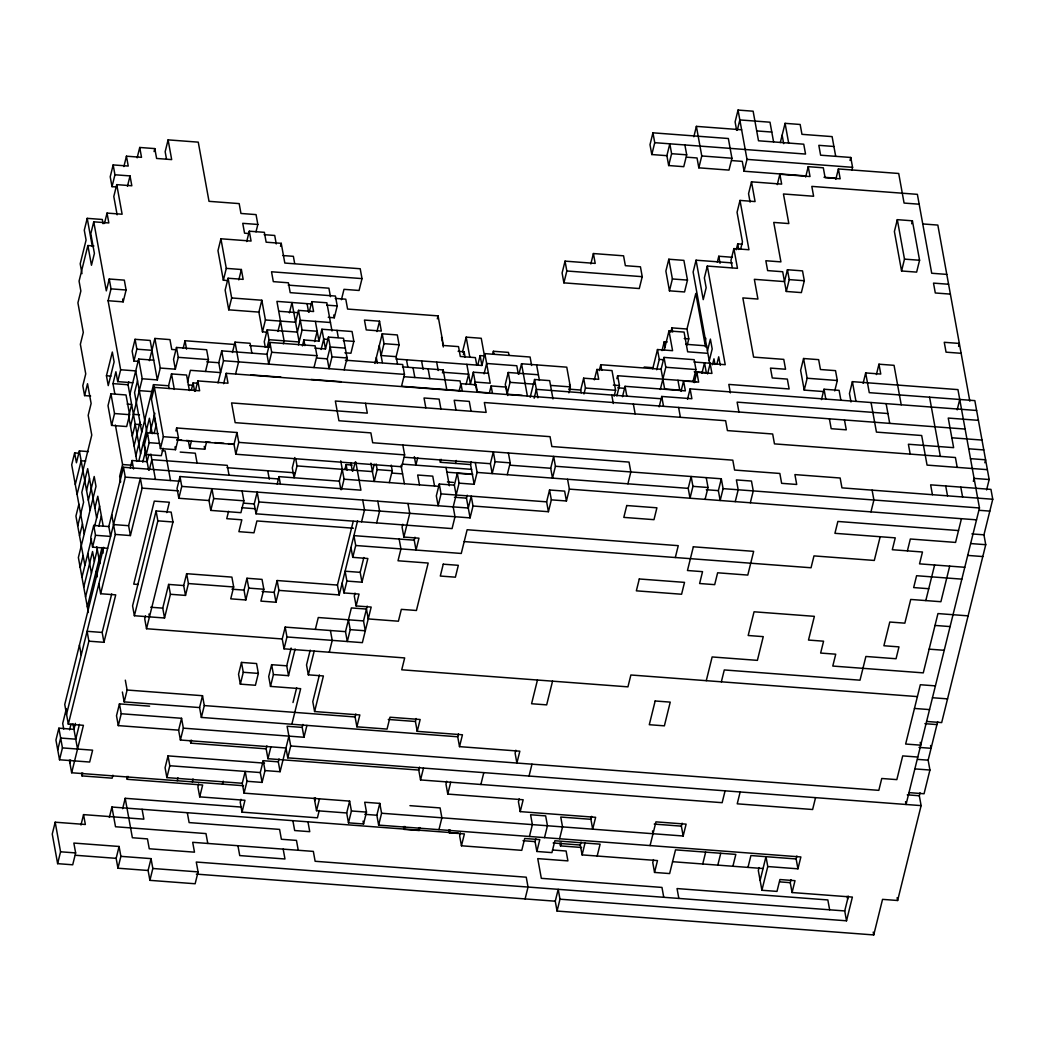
<?xml version="1.0" encoding="UTF-8"?>
<svg xmlns="http://www.w3.org/2000/svg" width="1045" height="1045" viewBox="0 0 1045 1045"><rect width="100%" height="100%" fill="white"/><g stroke="black" fill="none" stroke-linecap="round" stroke-linejoin="round"><path stroke-width="1.5" d="M103.076 223.708L102.305 219.476L87.218 218.34L84.279 230.2L86.082 240.063L80.204 263.784L81.993 273.646M93.906 245.993L87.884 245.536L79.067 281.118L80.857 290.98L77.918 302.841L83.3 332.428L80.361 344.288L85.742 373.875L82.803 385.736L84.593 395.598L90.628 396.055M255.999 231.872L257.841 224.466L256.051 214.604L240.964 213.467L239.174 203.605L209.013 201.332L198.263 142.146L168.101 139.873L171.68 159.598L156.606 158.461L154.817 148.599L139.73 147.463L141.519 157.325L126.445 156.188L128.235 166.05L113.16 164.914L114.95 174.776L130.024 175.913L131.827 185.775L116.74 184.638L122.121 214.225L107.034 213.089L108.837 222.951L93.75 221.814L90.81 233.675L94.403 253.399L91.464 265.26L87.884 245.536M113.16 164.914L110.221 176.775L112.011 186.637L116.531 186.977M112.011 186.637L114.95 174.776M104.474 223.473L107.034 213.089M116.74 184.638L113.8 196.499L117.131 214.813M123.872 166.56L126.445 156.188M127.464 186.284L130.024 175.913M137.156 157.834L139.73 147.463M109.242 279.002L111.031 288.864L108.092 300.725L123.166 301.861L126.105 290.001L124.316 280.138L109.242 279.002L106.303 290.863L93.75 221.814M84.593 395.598L87.532 383.737L91.124 403.474L88.185 415.335L91.764 435.06L77.082 494.363M79.172 453.243L74.639 452.903L71.7 464.764L84.253 533.812M88.42 451.597L79.368 450.904L76.429 462.765L74.639 452.903M154.072 151.564L154.817 148.599M75.292 484.488L81.157 460.78L85.69 461.119M106.446 375.756L112.324 352.034L114.114 361.897L108.249 385.618L106.446 375.756L110.979 376.096M168.101 139.873L165.162 151.734L166.442 158.775M78.871 504.226L75.932 516.086L84.906 565.397M77.735 525.948L83.6 502.227L81.81 492.365L87.689 468.643L96.649 517.954M86.539 490.366L89.478 478.505M114.767 393.482L112.978 383.619L115.904 371.759L117.706 381.621L132.78 382.757M110.94 393.821L108.014 405.682L111.593 425.406L126.667 426.543L129.606 414.682L126.027 394.958L110.94 393.821L114.532 413.546L111.593 425.406M79.525 535.811L82.464 523.95M88.329 500.228L94.207 476.507L95.996 486.369L78.375 557.534L88.368 612.488M117.706 381.621L120.645 369.76L108.092 300.725M153.733 360.185L138.658 359.036L142.238 378.773L157.325 379.91L150.153 340.448L135.066 339.311L132.14 351.172L133.93 361.034L138.449 361.374M80.165 567.396L83.104 555.535M94.86 508.092L97.786 496.231L103.168 525.818M140.605 453.804L128.052 384.756L128.783 381.791M133.93 361.034L136.869 349.174L135.066 339.311M93.723 525.426L95.513 535.288L110.587 536.425L108.798 526.562L93.723 525.426L90.784 537.287L92.574 547.149L107.661 548.285M81.967 577.258L91.503 538.711M94.442 526.85L99.588 506.093M129.841 394.618L138.658 359.036M92.574 547.149L95.513 535.288M83.757 587.12L92.561 551.538L94.363 561.4M98.805 526.34L101.378 515.956M129.071 414.865L131.644 404.48L127.111 404.141M137.509 380.759L134.57 392.62L141.741 432.081M85.546 596.982L97.29 549.539M130.494 426.203L142.238 378.773M87.336 606.845L102.031 547.541L103.05 553.184M115.407 425.067L122.578 464.529L119.652 476.389L120.671 482.019M149.37 360.695L154.882 338.449L169.956 339.599L171.759 349.461L176.278 349.801M58.873 728.182L55.934 740.043L59.526 759.767L89.674 762.04L92.613 750.179L62.452 747.906L58.873 728.182L73.947 729.319L75.423 723.388M103.664 547.319L64.751 704.461L68.33 724.185L83.417 725.321L71.661 772.764L243.576 785.735M108.798 526.562L123.48 467.259L278.806 478.976M132.284 436.078L135.223 424.218L141.258 424.662M66.371 708.628L62.7 723.453L63.732 729.083M57.723 749.905L60.662 738.044L75.749 739.181L79.42 724.355M66.54 714.323L125.282 477.121L123.48 467.259M134.073 445.941L139.952 422.219M130.207 467.938L132.036 460.531L147.123 461.668L148.952 454.248M59.526 759.767L62.452 747.906M68.33 724.185L88.89 641.173L87.101 631.311L102.175 632.447L103.964 642.309L88.89 641.173M103.964 642.309L115.721 594.866L100.633 593.73L115.316 534.426L111.737 514.702M135.876 455.803L153.497 384.638L168.572 385.775L169.081 388.596M69.584 729.841L71.06 723.911M965.123 429.064L226.203 373.326L228.006 383.202L197.845 380.916L199.634 390.778L154.399 387.368L151.46 399.229L160.421 448.553L175.495 449.69L178.434 437.829L176.644 427.967L236.967 432.512L238.756 442.375L235.817 454.235L401.698 466.749L404.637 454.888L402.834 445.026M157.325 379.91L160.264 368.049L154.882 338.449M138.763 461.211L149.409 418.222L152.23 433.714M157.926 433.61L147.371 432.813L144.432 444.674L146.235 454.536L161.309 455.672L163.151 448.266M142.76 462.177L145.333 451.806M150.101 432.525L154.869 413.258M142.081 809.3L143.87 819.162L83.548 814.617L85.35 824.479L55.189 822.206L52.25 834.067L57.632 863.653L72.706 864.79L75.645 852.929L73.855 843.067L119.091 846.476L120.88 856.351L117.941 868.212L148.103 870.485L149.905 880.347L195.141 883.756L198.08 871.896L196.277 862.034L844.726 910.94L846.515 920.802L559.989 899.196L558.2 889.334L555.261 901.195L557.063 911.057L873.738 934.935L882.542 899.366L897.629 900.503L921.115 805.617L919.326 795.754L920.057 792.789M69.871 762.902L70.603 759.937M102.175 632.447L111.724 593.9M130.403 535.562L128.613 525.7L140.357 478.257L142.146 488.119L130.403 535.562L115.316 534.426M146.235 454.536L149.161 442.675L147.371 432.813M154.098 433.505L155.927 426.086L154.137 416.223M205.499 371.458L208.438 359.598L206.636 349.735L176.487 347.462L173.548 359.323L175.338 369.185L160.264 368.049M168.572 385.775L171.511 373.914L186.585 375.05L189.406 390.556M149.278 470.054L151.852 459.669L227.248 465.352L229.038 475.227M175.338 369.185L178.277 357.325L176.487 347.462M183.202 348.142L185.043 340.735L234.798 344.484M57.632 863.653L60.558 851.793L55.189 822.206M160.421 448.553L163.36 436.692L154.399 387.368M112.912 775.207L112.168 778.172L82.019 775.899L82.751 772.934M341.428 299.706L343.988 289.334L359.075 290.471L362.014 278.61L360.211 268.748L284.815 263.053L281.236 243.328L266.148 242.192L264.359 232.33L249.285 231.193L251.074 241.055L220.913 238.782L217.974 250.643L223.356 280.23L227.875 280.569M187.486 382.183L190.412 370.322L220.573 372.595L218.784 362.733L221.723 350.872L266.958 354.281L268.748 364.143L271.687 352.283L269.897 342.42L315.133 345.83L316.935 355.705L313.996 367.566M917.392 696.597L630.88 674.992L627.941 686.852L401.737 669.793L404.676 657.932L284.031 648.827L282.241 638.965L146.522 628.724L172.961 521.991L171.158 512.115L156.084 510.979L132.584 605.865L134.387 615.727L164.535 618L170.413 594.278L168.624 584.416L183.698 585.553L185.501 595.415L170.413 594.278M175.913 430.932L176.644 427.967M80.987 825.001L83.548 814.617M134.387 615.727L157.873 520.841L156.084 510.979M191.274 390.334L193.116 382.914L197.636 383.254M195.271 391.3L197.845 380.916M223.356 280.23L226.295 268.369L220.913 238.782M149.605 706.159L119.443 703.886L116.504 715.747L118.294 725.609L178.617 730.155L180.406 740.017L285.977 747.985L287.767 757.847L921.115 805.617M166.808 512.638L169.368 502.253L154.294 501.117L133.734 584.142L138.254 584.482M226.295 268.369L241.369 269.505L243.158 279.368L228.084 278.231L225.145 290.092L228.737 309.816L258.886 312.102L262.478 331.827L266.998 332.166M118.294 725.609L121.233 713.748L119.443 703.886M515.838 750.219L515.107 753.184L516.896 763.046L519.835 751.185L459.513 746.639L457.723 736.777L201.371 717.432L199.569 707.569L124.172 701.887L127.111 690.027L125.322 680.164M145.464 615.897L144.732 618.862L146.522 628.724M355.809 462.008L360.93 490.183L179.975 476.546L177.036 488.407L178.826 498.269L208.987 500.542L210.776 510.404L240.938 512.677L243.877 500.816L242.087 490.954M206.596 441.813L204.755 449.219L189.681 448.083L191.509 440.676M178.826 498.269L181.765 486.408L179.975 476.546M228.737 309.816L231.663 297.956L228.084 278.231M246.711 241.565L249.285 231.193M238.796 279.89L241.369 269.505M109.346 817.412L111.919 807.027L458.755 833.192M218.013 382.966L223.512 360.734L221.723 350.872M164.535 618L162.746 608.138L168.624 584.416M223.643 383.711L226.203 373.326M232.434 352.518L235.007 342.146L250.095 343.282L251.884 353.145M319.261 810.411L317.419 817.817L242.022 812.135L244.961 800.274L199.713 796.865L202.652 785.004L127.255 779.309L127.986 776.357M122.644 808.686L125.204 798.302L241.33 807.067M235.661 373.731L238.6 361.87L235.007 342.146M117.941 868.212L116.152 858.337L119.091 846.476M183.698 585.553L186.637 573.692L231.886 577.114L233.675 586.976L230.736 598.837L245.81 599.974L248.749 588.113L246.96 578.251L262.034 579.387L263.836 589.249L260.897 601.11L275.971 602.247L278.911 590.386L277.121 580.524L337.444 585.069L339.233 594.932L278.911 590.386M185.501 595.415L188.427 583.554L186.637 573.692M208.987 500.542L211.926 488.681L213.716 498.543L210.776 510.404M258.886 312.102L261.825 300.242L231.663 297.956M280.504 246.293L281.236 243.328M235.817 454.235L234.028 444.373L236.967 432.512M262.478 331.827L265.417 319.966L261.825 300.242M330.468 322.513L300.307 320.24L297.368 332.101L267.207 329.828L264.267 341.689L265.286 347.319M267.167 347.097L268.996 339.69L267.207 329.828M266.958 354.281L269.897 342.42M264.529 763.15L168.023 755.875L165.084 767.735L166.873 777.598L242.27 783.28L244.06 793.142L349.618 801.11L351.42 810.972L348.481 822.833L363.555 823.969L366.495 812.109L364.705 802.246L379.779 803.383L381.582 813.245L378.643 825.106L800.875 856.952L797.936 868.813L767.775 866.54L765.985 856.678L760.12 880.399M228.594 511.253L226.752 518.673L241.839 519.809L238.9 531.67L253.974 532.806L256.913 520.946L353.419 528.221M166.873 777.598L169.812 765.737L168.023 755.875M178.617 730.155L181.556 718.294L121.233 713.748M277.918 331.474L280.491 321.102M148.103 870.485L151.042 858.624L120.88 856.351M180.406 740.017L183.345 728.156L181.556 718.294M289.413 312.886L291.986 302.514L299.157 341.963L268.996 339.69M149.905 880.347L152.831 868.486L151.042 858.624M283.339 343.792L284.083 340.827L276.912 301.378L311.593 303.99M177.219 780.733L177.964 777.767M725.086 790.83L722.147 802.691L420.547 779.936L418.758 770.074L267.951 758.709L266.161 748.834L190.765 743.152L191.496 740.187M199.569 707.569L202.508 695.709L127.111 690.027M331.996 330.965L326.876 302.789L311.802 301.652L313.591 311.514L298.504 310.378L295.578 322.239L265.417 319.966M201.371 717.432L204.297 705.571L202.508 695.709M256.025 513.813L254.235 503.951L257.161 492.091L258.964 501.953L256.025 513.813L452.067 528.6L454.993 516.739L453.203 506.877L459.082 483.156L457.292 473.294L472.366 474.43M298.426 344.928L302.096 330.102L298.504 310.378M192.306 781.869L193.038 778.904M309.229 312.024L311.802 301.652M302.423 345.895L303.886 339.965L318.973 341.101L321.899 329.24L352.06 331.513L353.85 341.388L350.924 353.236L344.889 352.792M245.81 599.974L244.021 590.111L246.96 578.251M198.655 784.037L197.923 787.003L199.713 796.865M277.173 484.044L279.015 476.638L339.338 481.183L340.866 489.635M314.61 341.624L317.171 331.239L302.096 330.102M241.486 662.412L238.547 674.26L240.337 684.135L255.411 685.272L258.35 673.411L256.561 663.549L241.486 662.412L243.276 672.275L240.337 684.135M321.128 349.487L323.702 339.103L328.221 339.442M294.873 457.527L292.3 467.912L294.089 477.774L297.028 465.913L295.748 458.873M314.937 348.168L325.491 348.965L328.43 337.104L343.505 338.253L347.097 357.978L344.158 369.839M328.261 317.327L334.295 317.784L337.221 305.924L335.432 296.062L290.196 292.652L288.407 282.79L273.32 281.641L271.53 271.778L362.014 278.61M328.43 337.104L332.01 356.841L329.07 368.702L327.281 358.84L330.22 346.979L345.294 348.116M222.467 784.142L223.199 781.177M275.971 602.247L274.182 592.384L277.121 580.524M242.27 783.28L245.209 771.419L246.999 781.281L244.06 793.142M271.635 664.685L273.437 674.547L288.511 675.684L286.722 665.822L271.635 664.685L268.709 676.546L270.498 686.408L300.66 688.681L291.842 724.263M240.964 799.307L240.232 802.273L242.022 812.135M270.498 686.408L273.437 674.547M282.241 638.965L285.18 627.104L345.503 631.65L347.293 641.512L350.232 629.652L348.442 619.789M284.031 648.827L286.97 636.967L285.18 627.104M246.999 781.281L262.086 782.418L260.283 772.555L263.222 760.695L278.31 761.844L280.099 771.706L265.012 770.57L263.222 760.695M266.161 748.834L266.893 745.869M286.722 665.822L291.124 648.031M262.086 782.418L265.012 770.57M267.951 758.709L270.89 746.848M288.511 675.684L295.121 648.997M339.338 481.183L342.264 469.323M376.958 331.578L379.531 321.194L364.457 320.057L366.246 329.92L381.32 331.056L379.531 321.194M344.994 469.048L346.104 464.594L352.126 465.051M341.493 489.569L344.066 479.185L340.735 460.871M374.881 363.438L382.222 333.799L397.309 334.936L399.099 344.798L396.159 356.659L397.44 363.699M278.31 761.844L279.041 758.879M292.992 702.54L296.662 687.714M382.222 333.799L384.011 343.661L381.085 355.522L396.159 356.659M352.988 470.981L355.195 462.086M280.099 771.706L288.903 736.124M310.195 650.134L306.525 664.96L308.327 674.822L323.401 675.958L314.597 711.54L359.833 714.95L356.894 726.811L387.055 729.083L389.994 717.223L420.155 719.509L417.216 731.356L462.452 734.779L459.513 746.639M315.342 629.377L318.281 617.517L363.516 620.926L365.306 630.788L350.232 629.652M287.767 757.847L290.706 745.986L287.114 726.262L302.201 727.398L303.99 737.261L183.345 728.156M308.327 674.822L314.192 651.1M302.201 727.398L302.932 724.433M337.444 585.069L353.223 521.324M303.99 737.261L306.93 725.4M319.404 674.992L312.795 701.678L314.597 711.54M339.233 594.932L357.586 520.802M374.267 464.189L372.425 471.595L297.028 465.913M329.279 652.237L332.219 640.376L330.416 630.514M286.97 636.967L362.367 642.649L371.184 607.067L356.11 605.93L359.036 594.069L343.962 592.933L346.901 581.072L345.111 571.21L360.185 572.346L361.975 582.209L346.901 581.072M361.975 582.209L367.853 558.5L352.766 557.351L355.705 545.503L353.915 535.628L414.238 540.187L416.028 550.049L418.967 538.188L403.879 537.052L402.09 527.189L402.821 524.224M361.583 521.782L364.522 509.921L362.719 500.059M376.135 463.967L377.154 469.61L374.214 481.458L370.897 463.144M345.372 360.198L402.678 364.522L404.467 374.384L401.541 386.245L460.349 390.686M345.503 631.65L351.368 607.929L366.455 609.065L368.245 618.927L398.406 621.213L401.345 609.353L416.419 610.489L428.176 563.046L398.014 560.773L400.953 548.912L399.151 539.05M355.039 593.103L354.307 596.068L356.11 605.93M360.185 572.346L363.856 557.521M376.657 522.918L379.596 511.057L377.807 501.195M389.302 482.607L392.241 470.746L391.209 465.103M314.741 800.836L315.472 797.871M437.319 318.843L438.064 315.877L347.58 309.059L345.791 299.197L335.236 298.4M348.481 822.833L346.692 812.971L316.53 810.698L319.47 798.837M363.516 620.926L367.187 606.1M417.713 457.736L415.871 465.156L414.342 456.691M356.894 726.811L355.104 716.948L355.836 713.983M442.453 372.895L443.198 369.93L402.482 366.86M403.879 537.052L409.758 513.33L407.968 503.468M346.692 812.971L349.618 801.11M414.238 540.187L414.969 537.221M462.504 351.969L466.174 337.143L481.249 338.28L484.331 355.195M463.405 354.712L464.137 351.747L458.102 351.29M459.082 483.156L474.156 484.292L470.577 464.568L440.415 462.295L441.147 459.33M459.134 391.078L460.963 383.672L476.05 384.808L477.33 391.849M439.266 484.018L436.327 495.879L438.129 505.741L441.068 493.88L439.266 484.018L454.353 485.154L456.142 495.016M466.057 384.586L468.617 374.201L442.989 372.268M488.433 373.339L473.346 372.203L470.42 384.064L466.828 364.339M477.918 364.509L480.112 355.613L484.645 355.953M474.404 385.03L475.148 382.065L490.223 383.202L484.841 353.615L530.089 357.024L531.618 365.489M455.489 463.431L456.234 460.466M395.95 358.997L481.915 365.476L484.841 353.615M454.353 485.154L457.292 473.294M484.07 373.862L486.643 363.477L516.792 365.75L518.333 374.214M378.643 825.106L376.853 815.244L379.779 803.383M492.665 354.242L493.397 351.277L508.471 352.413L508.993 355.235M470.577 464.568L471.308 461.603M489.282 393.351L491.124 385.945L506.198 387.081L507.739 395.532M258.964 501.953L470.08 517.876L466.488 498.151L467.233 495.186M417.216 731.356L415.427 721.494L416.158 718.529M474.156 484.292L477.095 472.431L475.305 462.569M470.08 517.876L473.019 506.015L471.217 496.153L468.291 508.014L181.765 486.408M538.397 374.763L508.236 372.477L505.297 384.338L506.838 392.802M507.465 392.724L510.038 382.352L508.236 372.477M490.379 463.706L493.318 451.845L495.108 461.707L492.182 473.568L490.379 463.706L404.428 457.227M419.881 827.549L419.149 830.514L404.075 829.377L404.807 826.412M418.758 770.074L419.489 767.108M518.96 374.136L521.533 363.751L566.769 367.174L570.348 386.898L568.885 392.829M420.547 779.936L423.486 768.075M507.256 474.704L510.195 462.844L508.406 452.981M530.168 397.283L534.57 379.492L549.657 380.628L552.975 398.942M593.403 253.543L595.206 263.405L565.045 261.132L562.106 272.993L563.895 282.855L639.292 288.538L642.231 276.677L640.441 266.815L625.367 265.678L623.565 255.816L593.403 253.543L590.843 263.928M534.165 398.249L536.359 389.354L661.524 398.798M563.895 282.855L566.834 270.995L565.045 261.132M446.711 781.242L445.98 784.207L447.769 794.082L523.166 799.765L520.227 811.625L595.637 817.308L592.698 829.168L590.908 819.306L591.64 816.341M457.723 736.777L458.455 733.812M438.965 829.652L441.891 817.791L440.102 807.929L409.94 805.656M447.769 794.082L450.709 782.222M597.178 856.025L600.104 844.164L554.869 840.755L551.93 852.615L536.856 851.479L539.795 839.618L524.708 838.482L521.769 850.343L461.459 845.784L464.385 833.923L449.311 832.787L450.042 829.821M460.401 832.956L459.656 835.922L461.459 845.784M550.702 468.264L553.641 456.404L555.431 466.266L552.491 478.127L550.702 468.264L509.986 465.182M473.019 506.015L548.416 511.71L546.626 501.848L549.552 489.987L564.64 491.124L566.429 500.986L551.355 499.85L549.552 489.987M480.87 784.495L483.809 772.634M548.416 511.71L551.355 499.85M581.216 392.855L580.707 390.033L583.646 378.172L598.72 379.309L596.93 369.447L612.004 370.583L615.596 390.308L614.12 396.238M583.959 393.965L585.435 388.035L583.646 378.172M686.487 157.168L697.041 157.965L698.831 167.827L728.992 170.1L731.931 158.239L728.352 138.515L652.942 132.82L650.003 144.68L651.806 154.542L666.88 155.679L668.669 165.541L683.757 166.691L686.696 154.83L684.893 144.968M594.357 379.818L596.93 369.447M651.806 154.542L654.745 142.682L652.942 132.82M566.429 500.986L569.368 489.125L567.579 479.263M599.281 370.648L600.757 364.718L661.08 369.264L664.659 388.988L679.746 390.125L677.944 380.262M666.88 155.679L669.819 143.818L671.608 153.693L668.669 165.541M537.457 680.021L531.578 703.742L546.666 704.879L552.544 681.157M616.89 378.682L617.634 375.717L696.048 381.634M616.85 395.95L619.424 385.579L617.634 375.717M519.169 798.798L518.438 801.763L520.227 811.625M622.48 396.695L625.054 386.31L685.376 390.869L683.574 381.007L698.661 382.143L696.871 372.281L711.945 373.418L710.156 363.555L725.23 364.692L707.308 266.057L737.47 268.33L733.877 248.605L748.965 249.742L740.004 200.418L755.078 201.567L751.499 181.83L781.66 184.116L779.857 174.241L810.019 176.527L808.229 166.664L823.316 167.801L825.106 177.663L840.18 178.799L838.39 168.937L898.713 173.483L904.082 203.07L919.169 204.206M529.044 776.043L531.983 764.182M693.828 136.751L696.388 126.367L741.636 129.789M668.813 259.225L665.874 271.086L669.453 290.823L684.54 291.96L687.479 280.099L683.887 260.375L668.813 259.225L672.392 278.963L669.453 290.823M529.436 836.483L532.375 824.623L530.586 814.76L545.66 815.897L547.449 825.759L544.523 837.62M698.831 167.827L701.77 155.966L696.388 126.367M536.856 851.479L535.066 841.617L535.798 838.652M652.72 368.807L657.488 349.539L672.575 350.676L668.983 330.952L684.07 332.088L687.649 351.812L707.256 353.288M525.099 898.922L528.038 887.061L526.249 877.199L315.133 861.276L313.343 851.401L192.698 842.309L194.488 852.171L149.252 848.762L147.463 838.9L132.375 837.75L125.204 798.302M627.901 483.809L630.827 471.948L629.038 462.086L372.686 442.753L370.884 432.891L235.164 422.65L231.585 402.926L367.304 413.154L365.515 403.292M656.717 369.773L659.277 359.402L657.488 349.539M662.034 350.624L664.241 341.728L667.259 341.963M664.215 350.219L668.983 330.952M661.08 369.264L664.006 357.403L694.167 359.676L695.97 369.538L693.031 381.399M670.799 332.323L671.909 327.869L686.983 329.018L688.773 338.88L687.31 344.811M660.296 389.498L665.809 367.265L664.006 357.403M659.16 406.832L661.733 396.46L691.894 398.733L690.105 388.871L976.618 410.476M732.245 262.909L696.061 260.192L693.122 272.04L710.025 365.045M654.745 142.682L805.538 154.059L803.749 144.197L758.5 140.788L753.131 111.201L738.044 110.065L735.105 121.912L736.647 130.377M559.597 838.756L562.537 826.895L560.747 817.033L590.908 819.306M686.983 329.018L695.8 293.436L705.532 346.979M737.274 130.298L739.847 119.927L769.995 122.2L773.587 141.924M581.608 847.482L560.486 845.888L561.23 842.923M707.308 266.057L704.369 277.918L706.159 287.78L703.233 299.641L696.061 260.192M681.013 391.379L683.574 381.007M717.314 262.177L718.79 256.247L732.362 257.279M557.063 911.057L559.989 899.196M687.532 399.242L690.105 388.871M804.389 175.782L744.079 171.236L747.005 159.376L738.044 110.065M694.298 382.653L696.871 372.281M732.898 866.266L735.824 854.405L675.514 849.859L669.636 873.568L654.549 872.431L657.488 860.571L582.091 854.888L580.302 845.026L581.033 842.061M704.761 342.747L705.858 338.306M740.004 200.418L737.065 212.279L742.446 241.878L740.605 249.285M582.091 854.888L585.03 843.028M701.953 373.196L704.526 362.811L706.316 372.673L694.246 371.759M707.465 350.95L710.391 339.089L712.194 348.952L709.255 360.812M733.877 248.605L730.951 260.466L732.231 267.507M751.499 181.83L748.56 193.691L750.101 202.155M736.242 249.807L737.718 243.877L742.237 244.216M707.583 373.927L710.156 363.555M712.507 364.744L713.983 358.814L715.002 364.457M716.87 364.235L718.712 356.815L720.253 365.28M688.211 488.355L691.15 476.494L692.939 486.356L690.013 498.217L688.211 488.355L477.095 472.431M675.318 557.521L678.257 545.66L467.141 529.737L461.263 553.458L355.705 545.503M780.301 142.603L785.082 123.336L800.156 124.473L801.959 134.335L832.107 136.608L835.7 156.332M777.297 184.625L779.857 174.241M705.088 499.353L708.027 487.506L706.237 477.63M721.311 478.78L723.101 488.642L720.162 500.503L718.372 490.627L721.311 478.78L555.431 466.266M805.656 177.036L808.229 166.664M946.796 274.391L931.709 273.254L917.379 194.344L811.821 186.389L813.611 196.251L783.45 193.978L788.831 223.565L773.744 222.428L780.915 261.877L765.841 260.741L767.631 270.603L782.705 271.739L786.297 291.464L801.371 292.6L804.31 280.739L802.521 270.877L787.434 269.741L784.495 281.601L754.346 279.328L757.925 299.053L742.851 297.916L753.602 357.103L783.763 359.375L785.553 369.238L770.478 368.101L772.268 377.963L787.342 379.1L789.132 388.962L728.822 384.416L730.351 392.868M786.297 291.464L789.223 279.603L787.434 269.741M650.081 845.575L655.947 821.866L686.108 824.139L683.169 836L381.582 813.245M735.249 501.639L738.188 489.778L736.385 479.916L751.473 481.053L753.262 490.915L750.323 502.776M653.491 859.604L652.759 862.569L654.549 872.431M706.276 680.674L712.141 656.952L757.39 660.362L763.255 636.64L748.181 635.504L754.059 611.795L814.369 616.341L808.503 640.062L823.578 641.199L820.638 653.06L835.726 654.196L832.787 666.057L923.271 672.875L937.953 613.572L968.114 615.858M835.817 179.309L838.39 168.937M683.169 836L681.379 826.138L682.111 823.173M850.042 160.434L850.774 157.468L820.612 155.196L818.823 145.333L833.91 146.47M721.35 681.81L724.289 669.949L860.009 680.191L865.887 656.469L896.048 658.742L898.974 646.881L883.9 645.745L889.778 622.023L904.852 623.16L910.731 599.438L940.892 601.724L949.696 566.142M834.746 390.895L837.319 380.511L835.517 370.648L820.443 369.512L818.653 359.65L803.566 358.513L800.627 370.374L804.219 390.098L823.826 391.575M851.832 170.296L852.576 167.331L850.774 157.468M804.219 390.098L807.158 378.238L803.566 358.513M702.736 863.993L705.662 852.132M821.461 399.621L824.022 389.236L839.109 390.373L840.898 400.235M717.81 865.129L720.75 853.269M740.16 791.966L737.221 803.827L812.618 809.509L815.557 797.648M905.532 801.659L906.041 804.48L979.465 507.974L957.951 389.615L852.393 381.647L849.454 393.508L850.996 401.972M897.315 219.659L894.389 231.52L901.561 270.982L916.635 272.118L919.574 260.257L912.403 220.808L897.315 219.659L904.487 259.121L901.561 270.982M863.118 383.306L865.678 372.921L880.765 374.058L878.963 364.196L894.05 365.332L901.221 404.794M747.972 867.402L750.911 855.542L796.146 858.951L797.936 868.813M911.671 223.774L912.403 220.808M876.402 374.58L878.963 364.196M759.062 867.572L758.317 870.537L761.909 890.262L776.984 891.398L779.923 879.537L794.997 880.674L792.071 892.534L852.38 897.08L846.515 920.802M761.909 890.262L767.775 866.54M870.968 511.867L873.907 500.006L872.105 490.144M792.071 892.534L790.268 882.672L791.013 879.707M796.146 858.951L796.878 855.986M880.177 536.725L874.299 560.447L813.977 555.901L811.038 567.762L464.202 541.597M907.4 550.859L910.339 538.998L955.574 542.42L961.452 518.699M958.605 346.404L959.336 343.439L944.262 342.29L946.052 352.165L961.139 353.301M957.181 409.862L959.741 399.477M844.726 910.94L848.396 896.114M925.805 600.575L934.622 565.005M973.352 481.353L974.084 478.388L989.171 479.524L986.598 489.896M984.847 462.765L985.579 459.8L970.505 458.664M908.98 792.619L924.054 793.756L929.932 770.034L928.143 760.172L937.678 721.625M926.601 721.455L941.676 722.591L985.735 544.693L983.946 534.831L992.75 499.249L990.96 489.387L930.638 484.841L932.427 494.703M756.711 130.925L771.798 132.062M671.608 153.693L686.696 154.83M701.77 155.966L731.931 158.239M747.005 159.376L852.576 167.331M731.722 160.577L742.277 161.374L744.079 171.236M823.996 177.258L834.55 178.055M922.748 223.943L937.835 225.08L969.838 401.202M904.487 259.121L919.574 260.257M257.841 224.466L242.753 223.33L244.556 233.192L249.076 233.531M948.586 284.253L933.512 283.117L935.301 292.979L950.375 294.115M264.15 234.668L274.717 235.465L276.246 243.916M789.223 279.603L804.31 280.739M566.834 270.995L642.231 276.677M672.392 278.963L687.479 280.099M282.816 255.529L293.371 256.325L294.651 263.379M288.198 285.128L328.914 288.198L330.455 296.649M111.031 288.864L126.105 290.001M326.667 305.127L337.221 305.924M684.253 338.528L688.773 338.88M278.702 311.24L298.308 312.716M685.651 344.288L706.76 345.882M659.277 359.402L663.81 359.741M693.971 362.014L710.561 363.268M343.296 340.592L353.85 341.388M384.011 343.661L399.099 344.798M665.809 367.265L695.97 369.538M807.158 378.238L837.319 380.511M644.19 367.043L653.229 367.735M249.886 345.621L269.492 347.097M271.687 352.283L316.935 355.705M332.01 356.841L347.097 357.978M316.726 358.043L327.281 358.84M136.869 349.174L151.943 350.31M613.389 385.122L619.424 385.579M617.713 387.799L625.25 388.374M178.277 357.325L208.438 359.598M223.512 360.734L404.467 374.384M510.038 382.352L534.165 384.168M550.754 385.422L570.348 386.898M585.435 388.035L615.596 390.308M206.727 361.818L218.784 362.733M404.271 376.722L460.061 380.929L461.093 386.572M568.637 389.119L580.707 390.033M887.936 413.52L737.13 402.142L738.919 412.004M978.407 420.338L948.246 418.065L953.628 447.652L908.392 444.243L910.182 454.105M250.735 374.868L280.896 377.141M311.057 379.413L341.219 381.699M476.938 391.927L488.995 392.842M507.099 394.2L522.173 395.35M120.645 369.76L135.719 370.897L147.502 435.713M951.838 437.79L982 440.063M188.387 384.913L192.907 385.252M112.978 383.619L128.052 384.756M968.702 448.788L983.789 449.938M139.298 390.634L151.368 391.535M987.368 469.662L927.059 465.103L921.677 435.517L876.442 432.107L871.06 402.521M133.433 414.342L139.468 414.8M114.532 413.546L129.606 414.682M163.36 436.692L178.434 437.829M238.756 442.375L404.637 454.888M495.108 461.707L510.195 462.844M992.75 499.249L841.956 487.871L840.154 478.009L794.918 474.6L796.708 484.462L781.634 483.326L779.844 473.463L734.596 470.054L732.806 460.179L551.851 446.528L550.049 436.666L338.933 420.743L335.354 401.019L486.147 412.396L484.357 402.534L725.635 420.73L727.424 430.592L772.673 434.002L774.463 443.877L955.417 457.514L957.207 467.389M177.127 439.762L181.647 440.102M186.167 440.454L189.184 440.676M205.774 441.93L210.293 442.27M214.826 442.61L223.865 443.289M228.398 443.629L234.433 444.086M176.723 440.049L234.028 444.373M149.161 442.675L159.728 443.472M402.299 464.124L471.674 469.362M692.939 486.356L708.027 487.506M723.101 488.642L979.465 507.974M706.316 489.726L718.372 490.627M979.256 510.313L989.811 511.109M162.119 450.722L165.136 450.944L170.518 480.53M180.223 452.08L195.297 453.216L197.087 463.079M447.129 472.209L472.771 474.143M377.154 469.61L392.241 470.746M392.032 473.085L402.586 473.881M569.368 489.125L976.526 519.835M447.417 481.967L453.452 482.424M227.039 467.69L294.899 472.81M344.066 479.185L439.07 486.356M122.578 464.529L131.631 465.208M958.513 530.56L837.868 521.455L834.929 533.316L895.251 537.861L892.312 549.722L922.474 552.008L919.535 563.856L964.783 567.278M441.068 493.88L546.626 501.848M971.876 533.917L983.946 534.831M454.431 497.237L466.488 498.151M125.282 477.121L179.57 481.222M970.648 543.557L985.735 544.693M142.146 488.119L178.342 490.85M213.716 498.543L243.877 500.816M967.709 555.417L982.796 556.554M243.668 503.154L254.235 503.951M241.761 507.713L255.333 508.745M961.844 579.139L916.596 575.717L913.67 587.577L928.744 588.714M157.873 520.841L172.961 521.991M113.526 524.564L128.613 525.7M935.014 625.433L950.088 626.582M188.427 583.554L233.675 586.976M248.749 588.113L263.836 589.249M231.964 589.197L244.021 590.111M262.112 591.47L274.182 592.384M929.136 649.154L944.223 650.29M150.689 607.236L162.746 608.138M935.406 685.873L920.331 684.736L905.649 744.04L920.723 745.176L920.214 742.355M932.467 697.733L947.554 698.87M914.453 708.458L929.541 709.594M243.276 672.275L258.35 673.411M924.89 723.676L936.947 724.59M919.012 747.397L931.082 748.311L930.559 745.49M917.784 757.037L902.71 755.901L896.832 779.622L881.758 778.486L878.819 790.347L290.706 745.986M204.297 705.571L355.104 716.948M388.283 719.456L415.427 721.494M917.588 759.375L928.143 760.172M914.845 768.898L929.932 770.034M907.269 794.84L919.326 795.754M169.812 765.737L260.283 772.555M654.235 824.087L681.379 826.138M351.42 810.972L366.495 812.109M364.783 814.329L376.853 815.244M522.996 840.702L535.066 841.617M553.158 842.975L580.302 845.026M552.544 849.99L566.116 851.022L567.905 860.884L537.744 858.611L541.323 878.336L661.968 887.427L663.758 897.289M672.575 861.707L763.046 868.539M779.714 881.875L790.268 882.672M60.558 851.793L75.645 852.929M75.436 855.267L116.152 858.337M152.831 868.486L198.08 871.896M196.369 874.116L555.261 901.195M989.171 479.524L974.828 400.614L869.27 392.659L865.678 372.921M960.799 487.114L962.589 496.976M929.58 397.204L940.343 456.378M945.712 485.977L947.515 495.839M886.134 403.657L889.726 423.382M852.393 381.647L855.973 401.384M844.478 419.972L846.28 429.835L831.193 428.698L829.403 418.836M785.082 123.336L788.661 143.06M782.143 135.197L783.685 143.648M824.022 389.236L825.824 399.099M897.119 897.681L897.629 900.503M873.228 932.127L873.738 934.935M737.718 243.877L738.737 249.507M847.142 896.27L847.652 899.079M718.79 256.247L720.07 263.301M829.639 909.803L827.849 899.941L677.042 888.563L678.845 898.426M671.909 327.869L672.68 332.101M678.61 407.459L680.399 417.321M664.241 341.728L665.26 347.371M661.733 396.46L663.523 406.322M633.361 404.049L635.151 413.911M625.054 386.31L626.843 396.173M611.769 395.036L613.297 403.501M600.757 364.718L601.776 370.348M652.498 830.906L653.02 833.727M569.447 384.155L570.479 389.798M536.607 364.901L539.429 380.393M534.57 379.492L537.901 397.805M521.533 363.751L527.411 396.159M493.397 351.277L493.906 354.098M491.124 385.945L492.404 392.985M480.112 355.613L481.915 365.476M476.664 364.653L475.384 357.612L460.309 356.476L458.52 346.613L443.433 345.477L438.064 315.877M559.976 843.067L560.486 845.888M473.346 372.203L476.677 390.516M466.174 337.143L469.754 356.867M464.137 351.747L465.156 357.377M471.073 411.26L469.283 401.398L454.196 400.261L455.986 410.123M460.963 383.672L462.243 390.712M441.512 337.104L442.283 341.323M442.531 342.734L443.302 346.966M443.198 369.93L446.777 389.654M436.666 362.066L438.208 370.518M440.912 408.987L439.122 399.125L424.035 397.988L425.824 407.85M428.11 368.794L429.9 378.656M446.032 467.428L449.363 485.742M439.906 459.473L440.415 462.295M421.592 360.93L423.12 369.381M413.036 367.657L414.826 377.519M434.537 486.016L432.748 476.154L417.673 475.018L419.463 484.88M406.505 359.793L407.785 366.834M379.283 345.66L382.365 362.563M401.058 465.417L404.376 483.744M376.344 357.521L377.376 363.151M448.801 829.978L449.311 832.787M346.444 356.645L347.214 360.878M336.986 330.377L338.266 337.43M333.773 314.963L334.295 317.784M418.64 827.692L419.149 830.514M350.833 462.595L352.361 471.047M321.899 329.24L325.491 348.965M346.104 464.594L347.123 470.224M315.381 321.377L318.973 341.101M403.553 826.556L404.075 829.377M307.073 303.651L308.602 312.102M350.976 547.489L352.766 557.351M303.886 339.965L304.905 345.608M342.172 583.071L343.962 592.933M363.046 821.148L363.555 823.969M279.015 476.638L280.295 483.678M267.755 470.772L269.296 479.224M314.218 798.014L316.53 810.698M307.961 821.814L309.751 831.676L294.677 830.54L292.874 820.678M298.256 850.264L296.466 840.402L281.379 839.266L279.59 829.403L189.119 822.585L187.316 812.723M283.182 849.128L284.971 858.99L239.736 855.581L237.933 845.719M193.116 382.914L194.644 391.366M185.043 340.735L186.572 349.187M204.245 446.411L204.755 449.219M188.4 441.042L189.681 448.083M171.511 373.914L174.319 389.419M174.985 446.868L175.495 449.69M153.497 384.638L154.255 388.871M122.657 299.04L123.166 301.861M150.833 454.039L155.431 479.394M143.531 441.944L148.664 470.119M190.255 740.33L190.765 743.152M207.772 843.446L205.983 833.583L115.512 826.752L111.919 807.027M128.705 416.341L136.895 461.433M132.036 460.531L133.577 468.983M87.218 218.34L92.339 246.529M148.952 614.042L149.461 616.863M79.368 450.904L90.131 510.091M96.78 546.731L99.863 563.634M122.383 692.025L124.172 701.887M98.844 583.868L100.633 593.73M96.153 571.262L97.172 576.905M87.832 553.536L91.424 573.261M126.745 776.5L127.255 779.309M79.433 645.157L81.223 655.032M72.928 723.689L77.539 749.043M81.497 773.091L82.019 775.899M69.362 760.081L71.661 772.764M443.25 564.182L440.311 576.043L455.398 577.18L458.324 565.319L443.25 564.182M626.752 505.532L623.813 517.393L653.974 519.665L656.913 507.805L626.752 505.532M639.292 578.969L636.353 590.83L681.588 594.239L684.527 582.378L639.292 578.969M655.163 700.986L649.285 724.707L664.372 725.844L670.237 702.122L655.163 700.986M693.344 546.796L687.466 570.518L702.54 571.654L699.614 583.515L714.689 584.651L717.628 572.791L747.789 575.077L753.654 551.355L693.344 546.796"/></g></svg>
